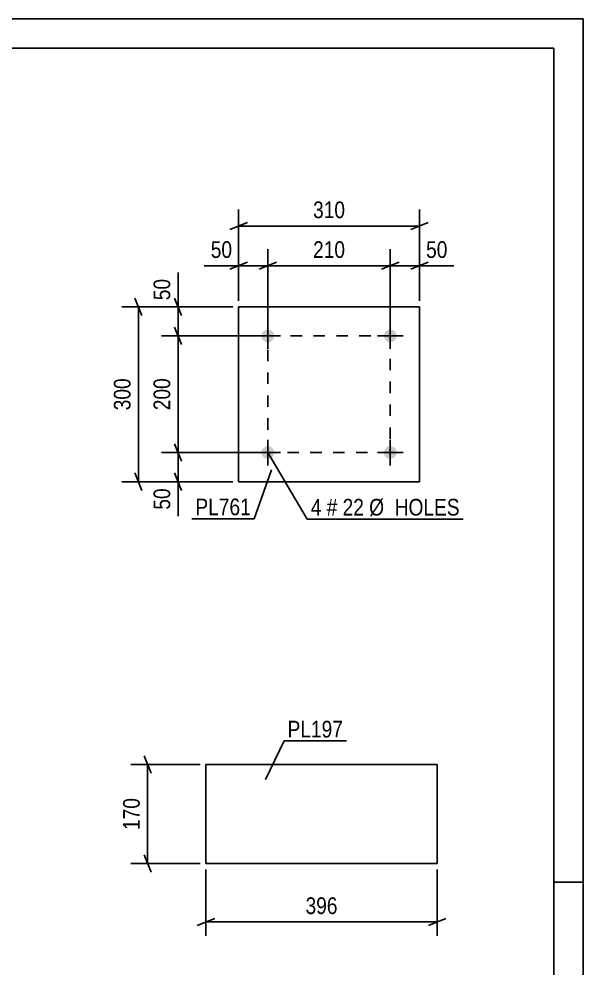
# Model space of a CAD drawing. Header units: millimetres. Extents: x 0 to 420, y 0 to 297.
# Drawn here: x 323.3 to 420, y 134.3 to 297 of the extents above; entities that cross this region are included whole.
import ezdxf

# ---------------------------------------------------------------- set-up
doc = ezdxf.new("R2010")
doc.units = ezdxf.units.MM
doc.linetypes.add('DXK_LINE_DOT2', pattern=[3.9198, 1.9599, -1.9599])
doc.styles.add('Arial Narrow', font='ARIALN.TTF', dxfattribs={"height": 0.2})

# ---------------------------------------------------------------- blocks, each defined once
blk = doc.blocks.new('Unknown-717262729-1115')
at = {"color": 5, "linetype": 'Continuous'}
for p, q in [((420, 297), (0, 297)), ((420, 0), (420, 297)), ((415, 292), (5, 292)), ((415, 5), (415, 292)), ((420, 149), (415, 149))]:
    blk.add_line(p, q, dxfattribs=at)
blk = doc.blocks.new('Part-717262729-8691 - 8685')
at = {"color": 2, "linetype": 'Continuous'}
for p, q in [((355.37, 169.19), (355.37, 152.19)), ((355.37, 169.19), (395, 169.19)), ((395, 169.19), (395, 152.19)), ((355.37, 152.19), (395, 152.19))]:
    blk.add_line(p, q, dxfattribs=at)
blk = doc.blocks.new('Bolt-717262729-8905 - 8861')
at = {"linetype": 'Continuous'}
for points in [[(367.07, 242.66, -1), (364.87, 242.66, -1)], [(388.07, 242.66, -1), (385.87, 242.66, -1)]]:
    blk.add_hatch(color=1, dxfattribs=at).paths.add_polyline_path(points)
at = {"color": 1, "linetype": 'Continuous'}
for p, q in [((365.97, 244.86), (365.97, 240.46)), ((386.97, 244.86), (386.97, 240.46)), ((363.77, 242.66), (368.17, 242.66)), ((384.77, 242.66), (389.17, 242.66))]:
    blk.add_line(p, q, dxfattribs=at)
blk = doc.blocks.new('Part-717262729-8867 - 8861')
at = {"color": 2, "linetype": 'Continuous'}
for p, q in [((360.97, 247.66), (360.97, 217.66)), ((391.97, 247.66), (360.97, 247.66)), ((391.97, 217.66), (391.97, 247.66)), ((360.97, 217.66), (391.97, 217.66))]:
    blk.add_line(p, q, dxfattribs=at)
at = {"color": 7, "linetype": 'DXK_LINE_DOT2'}
for p, q in [((360.97, 217.66), (360.97, 247.66)), ((391.97, 217.66), (391.97, 247.66))]:
    blk.add_line(p, q, dxfattribs=at)
blk = doc.blocks.new('Bolt-717262729-8900 - 8861')
at = {"linetype": 'Continuous'}
for points in [[(367.07, 222.66, -1), (364.87, 222.66, -1)], [(388.07, 222.66, -1), (385.87, 222.66, -1)]]:
    blk.add_hatch(color=1, dxfattribs=at).paths.add_polyline_path(points)
at = {"color": 1, "linetype": 'Continuous'}
for p, q in [((365.97, 224.86), (365.97, 220.46)), ((386.97, 224.86), (386.97, 220.46)), ((363.77, 222.66), (368.17, 222.66)), ((384.77, 222.66), (389.17, 222.66))]:
    blk.add_line(p, q, dxfattribs=at)
blk = doc.blocks.new('Rectangle-717262729-9014 - 8861')
at = {"color": 1, "linetype": 'DXK_LINE_DOT2'}
blk.add_lwpolyline([(365.97, 242.66), (386.97, 242.66), (386.97, 222.66), (365.97, 222.66), (365.97, 242.66)], close=True, dxfattribs=at)
blk = doc.blocks.new('StraightDimension-717262729-8693 - 8685')
at = {"color": 7, "linetype": 'Continuous'}
for p, q in [((355.37, 151.19), (355.37, 139.79)), ((395, 151.19), (395, 139.79)), ((356.87, 142.79), (353.87, 141.59)), ((355.37, 142.19), (395, 142.19)), ((393.5, 141.59), (396.5, 142.79))]:
    blk.add_line(p, q, dxfattribs=at)
at = {"color": 0}
blk.add_wipeout([(378.53, 142.94), (378.53, 147.14), (371.84, 147.14), (371.84, 142.94)], dxfattribs=at)
at = {"color": 3, "style": 'Arial Narrow'}
blk.add_text('396', height=2.863, dxfattribs=at).set_placement((372.44, 143.54))
blk = doc.blocks.new('StraightDimension-717262729-8704 - 8685')
at = {"color": 7, "linetype": 'Continuous'}
for p, q in [((345.97, 167.69), (344.77, 170.69)), ((354.37, 169.19), (342.52, 169.19)), ((345.37, 152.19), (345.37, 169.19)), ((344.77, 153.69), (345.97, 150.69)), ((354.37, 152.19), (342.52, 152.19))]:
    blk.add_line(p, q, dxfattribs=at)
at = {"color": 0}
blk.add_wipeout([(344.62, 164.04), (340.42, 164.04), (340.42, 157.35), (344.62, 157.35)], dxfattribs=at)
at = {"color": 3, "style": 'Arial Narrow'}
blk.add_text('170', height=2.863, rotation=90.0002, dxfattribs=at).set_placement((344.02, 157.95))
blk = doc.blocks.new('StraightDimension-717262729-8907 - 8861')
at = {"color": 7, "linetype": 'Continuous'}
for p, q in [((360.97, 248.66), (360.97, 257.53)), ((365.97, 243.66), (365.97, 257.53)), ((359.47, 254.08), (362.47, 255.28)), ((360.97, 254.68), (365.97, 254.68)), ((367.47, 255.28), (364.47, 254.08))]:
    blk.add_line(p, q, dxfattribs=at)
at = {"color": 0}
blk.add_wipeout([(360.45, 255.43), (360.45, 259.63), (355.59, 259.63), (355.59, 255.43)], dxfattribs=at)
at = {"color": 7, "linetype": 'Continuous'}
blk.add_line((360.97, 254.68), (355.07, 254.68), dxfattribs=at)
blk.add_line((360.97, 254.68), (355.07, 254.68), dxfattribs=at)
at = {"color": 3, "style": 'Arial Narrow'}
blk.add_text('50', height=2.863, dxfattribs=at).set_placement((356.19, 256.03))
blk = doc.blocks.new('StraightDimension-717262729-8963 - 8861')
at = {"color": 7, "linetype": 'Continuous'}
for p, q in [((351.2, 241.16), (350, 244.16)), ((364.97, 242.66), (347.75, 242.66)), ((350.6, 222.66), (350.6, 242.66)), ((350, 224.16), (351.2, 221.16)), ((364.97, 222.66), (347.75, 222.66))]:
    blk.add_line(p, q, dxfattribs=at)
at = {"color": 0}
blk.add_wipeout([(349.85, 236), (345.65, 236), (345.65, 229.32), (349.85, 229.32)], dxfattribs=at)
at = {"color": 3, "style": 'Arial Narrow'}
blk.add_text('200', height=2.863, rotation=90.0002, dxfattribs=at).set_placement((349.25, 229.92))
blk = doc.blocks.new('StraightDimension-717262729-8920 - 8861')
at = {"color": 7, "linetype": 'Continuous'}
for p, q in [((365.97, 243.66), (365.97, 257.53)), ((386.97, 243.66), (386.97, 257.53)), ((367.47, 255.28), (364.47, 254.08)), ((365.97, 254.68), (386.97, 254.68)), ((385.47, 254.08), (388.47, 255.28))]:
    blk.add_line(p, q, dxfattribs=at)
at = {"color": 0}
blk.add_wipeout([(379.81, 255.43), (379.81, 259.63), (373.13, 259.63), (373.13, 255.43)], dxfattribs=at)
at = {"color": 3, "style": 'Arial Narrow'}
blk.add_text('210', height=2.863, dxfattribs=at).set_placement((373.73, 256.03))
blk = doc.blocks.new('StraightDimension-717262729-8936 - 8861')
at = {"color": 7, "linetype": 'Continuous'}
for p, q in [((386.97, 243.66), (386.97, 257.53)), ((391.97, 248.66), (391.97, 257.53)), ((385.47, 254.08), (388.47, 255.28)), ((386.97, 254.68), (391.97, 254.68)), ((393.47, 255.28), (390.47, 254.08))]:
    blk.add_line(p, q, dxfattribs=at)
at = {"color": 0}
blk.add_wipeout([(397.35, 255.43), (397.35, 259.63), (392.5, 259.63), (392.5, 255.43)], dxfattribs=at)
at = {"color": 7, "linetype": 'Continuous'}
blk.add_line((391.97, 254.68), (397.88, 254.68), dxfattribs=at)
blk.add_line((391.97, 254.68), (397.88, 254.68), dxfattribs=at)
at = {"color": 3, "style": 'Arial Narrow'}
blk.add_text('50', height=2.863, dxfattribs=at).set_placement((393.1, 256.03))
blk = doc.blocks.new('StraightDimension-717262729-8950 - 8861')
at = {"color": 7, "linetype": 'Continuous'}
for p, q in [((350, 224.16), (351.2, 221.16)), ((364.97, 222.66), (347.75, 222.66)), ((350.6, 217.66), (350.6, 222.66)), ((351.2, 216.16), (350, 219.16)), ((359.97, 217.66), (347.75, 217.66))]:
    blk.add_line(p, q, dxfattribs=at)
at = {"color": 0}
blk.add_wipeout([(349.85, 217.13), (345.65, 217.13), (345.65, 212.27), (349.85, 212.27)], dxfattribs=at)
at = {"color": 7, "linetype": 'Continuous'}
blk.add_line((350.6, 217.66), (350.6, 211.75), dxfattribs=at)
blk.add_line((350.6, 217.66), (350.6, 211.75), dxfattribs=at)
at = {"color": 3, "style": 'Arial Narrow'}
blk.add_text('50', height=2.863, rotation=90.0002, dxfattribs=at).set_placement((349.25, 212.87))
blk = doc.blocks.new('StraightDimension-717262729-8979 - 8861')
at = {"color": 7, "linetype": 'Continuous'}
for p, q in [((350, 249.16), (351.2, 246.16)), ((359.97, 247.66), (347.75, 247.66)), ((350.6, 242.66), (350.6, 247.66)), ((351.2, 241.16), (350, 244.16)), ((364.97, 242.66), (347.75, 242.66))]:
    blk.add_line(p, q, dxfattribs=at)
at = {"color": 0}
blk.add_wipeout([(349.85, 253.04), (345.65, 253.04), (345.65, 248.18), (349.85, 248.18)], dxfattribs=at)
at = {"color": 7, "linetype": 'Continuous'}
blk.add_line((350.6, 247.66), (350.6, 253.56), dxfattribs=at)
blk.add_line((350.6, 247.66), (350.6, 253.56), dxfattribs=at)
at = {"color": 3, "style": 'Arial Narrow'}
blk.add_text('50', height=2.863, rotation=90.0002, dxfattribs=at).set_placement((349.25, 248.78))
blk = doc.blocks.new('StraightDimension-717262729-8993 - 8861')
at = {"color": 7, "linetype": 'Continuous'}
for p, q in [((344.39, 246.16), (343.19, 249.16)), ((359.97, 247.66), (340.94, 247.66)), ((343.79, 217.66), (343.79, 247.66)), ((343.19, 219.16), (344.39, 216.16)), ((359.97, 217.66), (340.94, 217.66))]:
    blk.add_line(p, q, dxfattribs=at)
at = {"color": 0}
blk.add_wipeout([(343.04, 236), (338.84, 236), (338.84, 229.31), (343.04, 229.31)], dxfattribs=at)
at = {"color": 3, "style": 'Arial Narrow'}
blk.add_text('300', height=2.863, rotation=90.0002, dxfattribs=at).set_placement((342.44, 229.91))
blk = doc.blocks.new('StraightDimension-717262729-9004 - 8861')
at = {"color": 7, "linetype": 'Continuous'}
for p, q in [((360.97, 248.66), (360.97, 264.35)), ((391.97, 248.66), (391.97, 264.35)), ((362.47, 262.1), (359.47, 260.9)), ((390.47, 260.9), (393.47, 262.1)), ((360.97, 261.5), (391.97, 261.5))]:
    blk.add_line(p, q, dxfattribs=at)
at = {"color": 0}
blk.add_wipeout([(379.81, 262.25), (379.81, 266.45), (373.13, 266.45), (373.13, 262.25)], dxfattribs=at)
at = {"color": 3, "style": 'Arial Narrow'}
blk.add_text('310', height=2.863, dxfattribs=at).set_placement((373.73, 262.85))
blk = doc.blocks.new('Mark-717262729-8687 - 8685')
at = {"color": 0}
blk.add_wipeout([(378.87, 173.81), (378.87, 176.81), (369.36, 176.81), (369.36, 173.81)], dxfattribs=at)
blk.add_wipeout([(378.87, 173.81), (378.87, 176.81), (369.36, 176.81), (369.36, 173.81)], dxfattribs=at)
at = {"color": 30, "linetype": 'Continuous'}
for p, q in [((365.55, 166.6), (368.76, 173.21)), ((368.76, 173.21), (379.47, 173.21))]:
    blk.add_line(p, q, dxfattribs=at)
at = {"color": 3, "style": 'Arial Narrow'}
blk.add_text('PL197', height=2.863, dxfattribs=at).set_placement((369.36, 173.81))
blk = doc.blocks.new('Mark-717262729-8863 - 8861')
at = {"color": 0}
blk.add_wipeout([(363.06, 211.91), (363.06, 214.91), (353.56, 214.91), (353.56, 211.91)], dxfattribs=at)
blk.add_wipeout([(363.06, 211.91), (363.06, 214.91), (353.56, 214.91), (353.56, 211.91)], dxfattribs=at)
at = {"color": 30, "linetype": 'Continuous'}
for p in [(366.61, 219.7), (352.96, 211.31)]:
    blk.add_line(p, (363.66, 211.31), dxfattribs=at)
at = {"color": 3, "style": 'Arial Narrow'}
blk.add_text('PL761', height=2.863, dxfattribs=at).set_placement((353.56, 211.91))
blk = doc.blocks.new('MarkSet-717262729-9061 - 8861')
at = {"color": 0}
for points in [[(375.17, 211.86), (375.17, 214.86), (373.34, 214.86), (373.34, 211.86)], [(377.89, 211.86), (377.89, 214.86), (376.07, 214.86), (376.07, 211.86)], [(382.45, 211.86), (382.45, 214.86), (378.79, 214.86), (378.79, 211.86)], [(398.88, 211.86), (398.88, 214.86), (383.35, 214.86), (383.35, 211.86)]]:
    blk.add_wipeout(points, dxfattribs=at)
for points in [[(375.17, 211.86), (375.17, 214.86), (373.34, 214.86), (373.34, 211.86)], [(377.89, 211.86), (377.89, 214.86), (376.07, 214.86), (376.07, 211.86)], [(382.45, 211.86), (382.45, 214.86), (378.79, 214.86), (378.79, 211.86)], [(398.88, 211.86), (398.88, 214.86), (383.35, 214.86), (383.35, 211.86)]]:
    blk.add_wipeout(points, dxfattribs=at)
at = {"color": 7, "linetype": 'Continuous'}
for p, q in [((365.97, 222.66), (372.74, 211.26)), ((372.74, 211.26), (399.48, 211.26))]:
    blk.add_line(p, q, dxfattribs=at)
at = {"color": 3, "style": 'Arial Narrow'}
for s, height, p in [('Ø  HOLES', 2.863, (383.35, 211.86)), ('4', 2.86, (373.34, 211.86)), ('#', 2.86, (376.07, 211.86)), ('22', 2.863, (378.79, 211.86))]:
    blk.add_text(s, height=height, dxfattribs=at).set_placement(p)

msp = doc.modelspace()

# ---------------------------------------------------------------- block references
for name in ['Unknown-717262729-1115', 'Part-717262729-8867 - 8861', 'Bolt-717262729-8905 - 8861', 'Rectangle-717262729-9014 - 8861', 'Bolt-717262729-8900 - 8861', 'Part-717262729-8691 - 8685']:
    msp.add_blockref(name, (0, 0))

# ---------------------------------------------------------------- next in the draw order: block references
for name in ['StraightDimension-717262729-8907 - 8861', 'Mark-717262729-8687 - 8685', 'StraightDimension-717262729-8693 - 8685']:
    msp.add_blockref(name, (0, 0))

# ---------------------------------------------------------------- next in the draw order: block references
for name in ['StraightDimension-717262729-8963 - 8861', 'StraightDimension-717262729-8704 - 8685']:
    msp.add_blockref(name, (0, 0))

# ---------------------------------------------------------------- next in the draw order: block references
for name in ['StraightDimension-717262729-8920 - 8861', 'StraightDimension-717262729-8950 - 8861']:
    msp.add_blockref(name, (0, 0))

# ---------------------------------------------------------------- next in the draw order: block references
for name in ['StraightDimension-717262729-8936 - 8861', 'StraightDimension-717262729-8979 - 8861']:
    msp.add_blockref(name, (0, 0))

# ---------------------------------------------------------------- next in the draw order: block references
msp.add_blockref('StraightDimension-717262729-8993 - 8861', (0, 0))

# ---------------------------------------------------------------- next in the draw order: block references
for name in ['StraightDimension-717262729-9004 - 8861', 'Mark-717262729-8863 - 8861']:
    msp.add_blockref(name, (0, 0))

# ---------------------------------------------------------------- next in the draw order: block references
msp.add_blockref('MarkSet-717262729-9061 - 8861', (0, 0))

doc.saveas('drawing.dxf')
